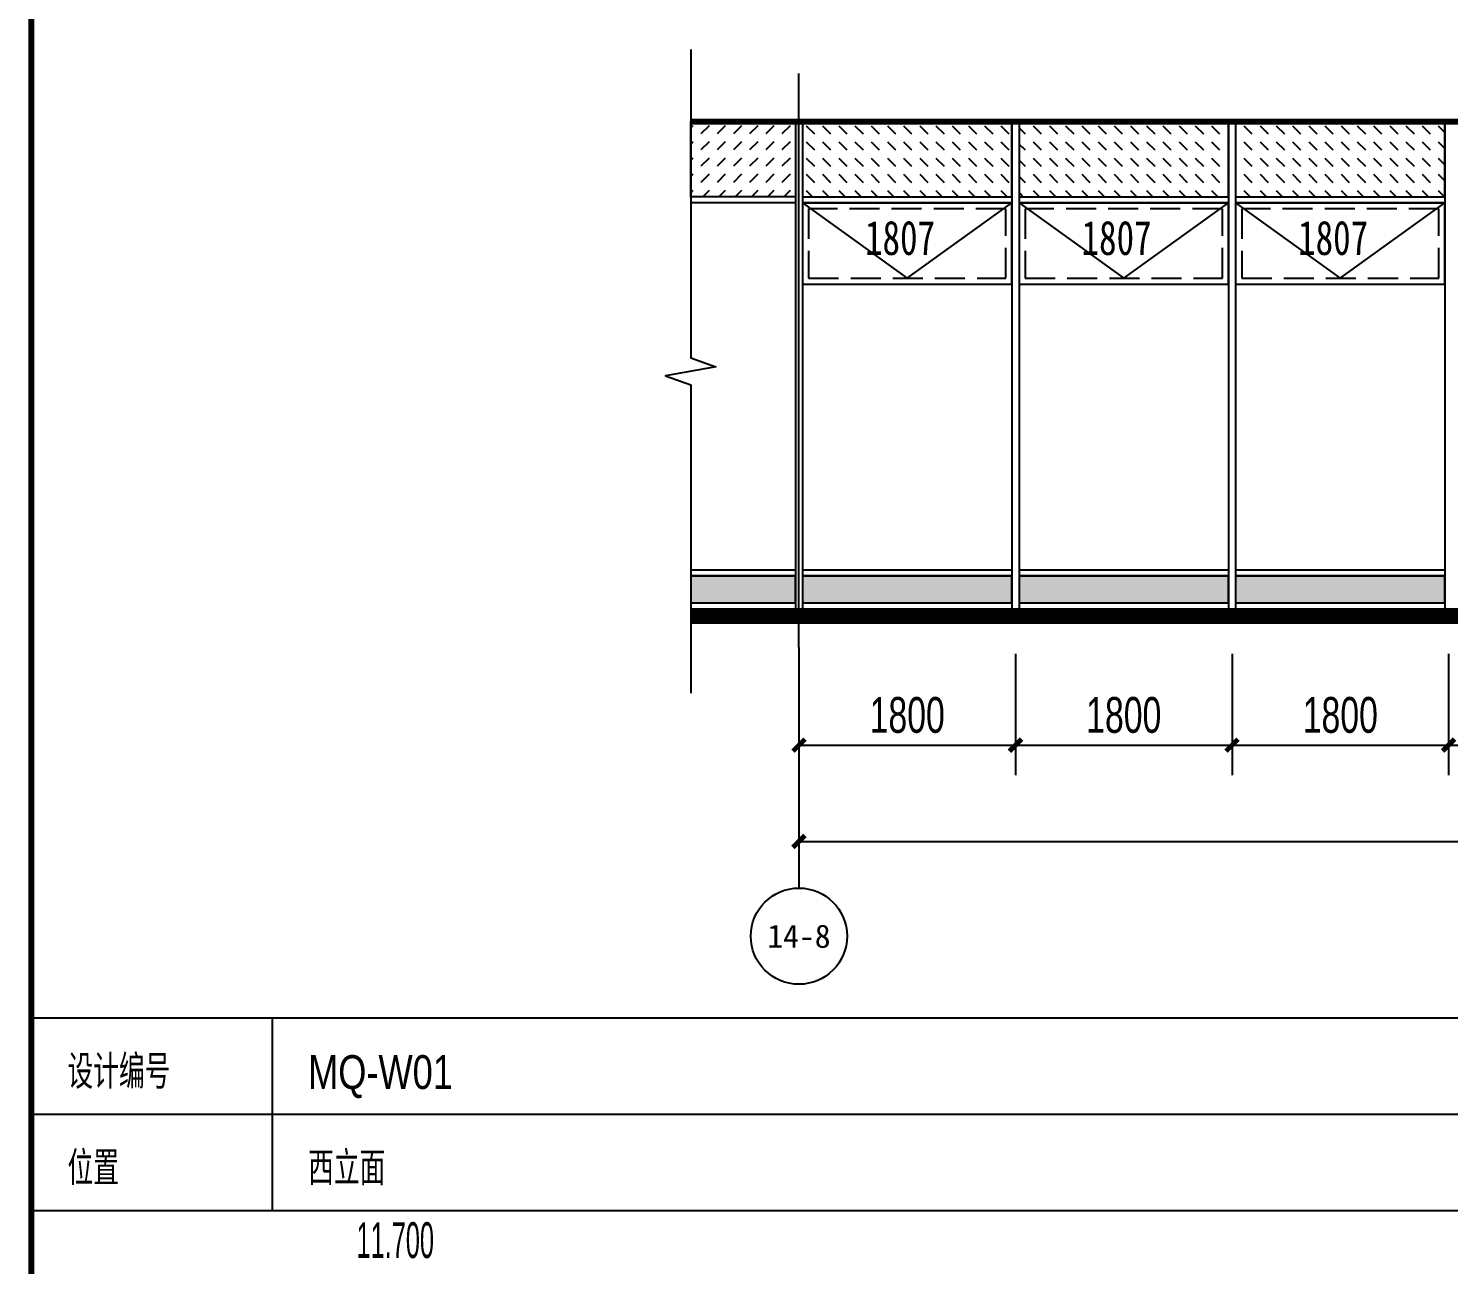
# Model space of a CAD drawing. Extents: x -483182 to 812890, y -390528 to -214858.
# Drawn here: x -396605 to -384800, y -316842 to -306567 of the extents above; entities that cross this region are included whole.
import ezdxf
from ezdxf.enums import TextEntityAlignment as Align

# ---------------------------------------------------------------- set-up
doc = ezdxf.new("R2010")
doc.units = 0
doc.header["$LTSCALE"] = 1000
doc.header["$MEASUREMENT"] = 0
doc.linetypes.add('ACAD_ISO05W100', pattern=[34, 24, -3, 0.5, -3, 0.5, -3])
doc.linetypes.add('DASH', pattern=[0.35, 0.25, -0.1])
for name, color, linetype in [('01-标注_尺寸', 124, 'Continuous'), ('01-标注_符号', 200, 'Continuous'), ('01-标注_轴线坐标', 132, 'Continuous'), ('02-TEXT_标注', 130, 'Continuous'), ('02-TEXT_轴号', 7, 'Continuous'), ('05-填充_156', 156, 'Continuous'), ('05-填充_168', 168, 'Continuous'), ('05-填充_18', 18, 'Continuous'), ('A-0-图名图例', 2, 'Continuous'), ('A-C_窗', 140, 'Continuous'), ('E-立面轮廓', 241, 'Continuous')]:
    doc.layers.add(name, color=color, linetype=linetype)
doc.layers.add('04-不打印_辅助线', color=165, linetype='Continuous', plot=False)
doc.styles.add('_TCH_AXIS', font='STXIHEI_0.TTF', dxfattribs={"width": 0.75})
doc.styles.add('_TCH_DIM', font='ros.shx', dxfattribs={"width": 0.75, "bigfont": 'jd.shx'})
doc.styles.add('_TCH_DIM_T3', font='ros.shx', dxfattribs={"width": 0.705882, "bigfont": 'jd.shx'})
doc.styles.get("Standard").update_dxf_attribs({"font": 'STXIHEI_0.TTF', "width": 0.75})
doc.dimstyles.new('_TCH_ARCH&&100', dxfattribs={"dimtxt": 297.5, "dimasz": 100, "dimexe": 250, "dimexo": 300, "dimgap": 100, "dimtad": 1, "dimdec": 0, "dimzin": 0, "dimdsep": 46, "dimtxsty": '_TCH_DIM_T3', "dimblk": 'ARCHTICK', "dimcen": 0.09, "dimclrt": 7, "dimazin": 2, "dimtfac": 1, "dimtdec": 0, "dimtix": 1, "dimtmove": 2, "dimatfit": 3, "dimfxl": 0, "dimtolj": 1, "dimtzin": 0, "dimarcsym": 0})

# ---------------------------------------------------------------- blocks, each defined once
blk = doc.blocks.new('图框-A1')
at = {"const_width": 0.5}
blk.add_lwpolyline([(766, 584), (25, 584), (25, 10), (766, 10)], close=True, dxfattribs=at)
blk = doc.blocks.new('*U464')
at = {"layer": '05-填充_156'}
h = blk.add_hatch(dxfattribs=at)
h.set_pattern_fill('DASH', color=256, scale=100, angle=315)
h.set_pattern_definition([(315, (17475, 318054.43), (134.703842, -3e-14), [95.25, -95.25])])
h.paths.add_polyline_path([(0, 50), (1740, 50), (1740, 675), (0, 675)])
blk.add_lwpolyline([(0, 50), (1740, 50), (1740, 675), (0, 675)], close=True)
for points in [[(0, 50), (1740, 50)], [(0, 0), (1740, 0)]]:
    blk.add_lwpolyline(points)
blk = doc.blocks.new('A$C2E0A5E3B')
blk.add_lwpolyline([(-5, 0), (1735, 0), (1735, 675), (-5, 675)], close=True)
for points in [[(-5, 675), (865, 50)], [(865, 50), (1735, 675)]]:
    blk.add_lwpolyline(points)
at = {"linetype": 'DASH'}
blk.add_lwpolyline([(45, 50), (1685, 50), (1685, 625), (45, 625)], close=True, dxfattribs=at)
at = {"layer": '04-不打印_辅助线', "width": 0.75}
blk.add_text('1807', height=285.4, dxfattribs=at).set_placement((514, 242))
blk = doc.blocks.new('*U633')
at = {"layer": '05-填充_168'}
h = blk.add_hatch(color=256, dxfattribs=at)
h.dxf.hatch_style = 1
h.paths.add_polyline_path([(0, 50), (870, 50), (870, 275), (0, 275)])
for points in [[(0, 325), (870, 325)], [(0, 275), (870, 275)], [(0, 50), (870, 50)], [(0, 0), (870, 0)]]:
    blk.add_lwpolyline(points)
blk.add_lwpolyline([(0, 50), (870, 50), (870, 275), (0, 275)], close=True)
blk = doc.blocks.new('kdytu')
at = {"layer": '05-填充_168'}
h = blk.add_hatch(color=256, dxfattribs=at)
h.dxf.hatch_style = 1
h.paths.add_polyline_path([(0, 50), (1740, 50), (1740, 275), (0, 275)])
for points in [[(0, 325), (1740, 325)], [(0, 275), (1740, 275)], [(0, 50), (1740, 50)], [(0, 0), (1740, 0)]]:
    blk.add_lwpolyline(points)
blk.add_lwpolyline([(0, 50), (1740, 50), (1740, 275), (0, 275)], close=True)
blk = doc.blocks.new('*U460')
at = {"layer": '05-填充_156'}
h = blk.add_hatch(dxfattribs=at)
h.set_pattern_fill('DASH', color=256, scale=100, angle=315)
h.set_pattern_definition([(315, (16605, 318054.43), (134.703842, -3e-14), [95.25, -95.25])])
h.paths.add_polyline_path([(0, 50), (870, 50), (870, 675), (0, 675)])
blk.add_lwpolyline([(0, 50), (870, 50), (870, 675), (0, 675)], close=True)
for points in [[(0, 50), (870, 50)], [(0, 0), (870, 0)]]:
    blk.add_lwpolyline(points)
blk = doc.blocks.new('_ArchTick')
at = {"color": 0, "linetype": 'ByBlock', "const_width": 0.4}
blk.add_lwpolyline([(-0.5, -0.5), (0.5, 0.5)], dxfattribs=at)
blk = doc.blocks.new('*D1678')
at = {"layer": '01-标注_轴线坐标', "color": 0, "lineweight": -2, "transparency": 16777216}
for p, q in [((-390200, -312465), (-390200, -313574)), ((-341508, -312465), (-341508, -313574)), ((-390200, -313324), (-341508, -313324))]:
    blk.add_line(p, q, dxfattribs=at)
at = {"layer": 'Defpoints', "color": 0, "transparency": 16777216}
for p in [(-390200, -312165), (-341508, -312165), (-341508, -313324)]:
    blk.add_point(p, dxfattribs=at)
at = {"layer": '01-标注_轴线坐标', "color": 0, "lineweight": -2, "transparency": 16777216, "xscale": 100, "yscale": 100, "zscale": 100, "rotation": 180}
blk.add_blockref('_ArchTick', (-390200, -313324), dxfattribs=at)
at = {"layer": '01-标注_轴线坐标', "color": 0, "lineweight": -2, "transparency": 16777216, "xscale": 100, "yscale": 100, "zscale": 100}
blk.add_blockref('_ArchTick', (-341508, -313324), dxfattribs=at)
at = {"layer": '01-标注_轴线坐标', "color": 7, "transparency": 16777216, "insert": (-365854, -313075), "char_height": 297.5, "attachment_point": 5, "style": '_TCH_DIM_T3'}
blk.add_mtext('\\A1;48692', dxfattribs=at)
blk = doc.blocks.new('*D1704')
at = {"layer": '01-标注_尺寸', "color": 0, "lineweight": -2, "transparency": 16777216}
for p, q in [((-384800, -311765), (-384800, -312774)), ((-383000, -311765), (-383000, -312774)), ((-384800, -312524), (-383000, -312524))]:
    blk.add_line(p, q, dxfattribs=at)
at = {"layer": 'Defpoints', "color": 0, "transparency": 16777216}
for p in [(-384800, -311465), (-383000, -311465), (-383000, -312524)]:
    blk.add_point(p, dxfattribs=at)
at = {"layer": '01-标注_尺寸', "color": 0, "lineweight": -2, "transparency": 16777216, "xscale": 100, "yscale": 100, "zscale": 100, "rotation": 180}
blk.add_blockref('_ArchTick', (-384800, -312524), dxfattribs=at)
at = {"layer": '01-标注_尺寸', "color": 0, "lineweight": -2, "transparency": 16777216, "xscale": 100, "yscale": 100, "zscale": 100}
blk.add_blockref('_ArchTick', (-383000, -312524), dxfattribs=at)
at = {"layer": '01-标注_尺寸', "color": 7, "transparency": 16777216, "insert": (-383900, -312275), "char_height": 297.5, "attachment_point": 5, "style": '_TCH_DIM_T3'}
blk.add_mtext('\\A1;1800', dxfattribs=at)
blk = doc.blocks.new('*D1705')
at = {"layer": '01-标注_尺寸', "color": 0, "lineweight": -2, "transparency": 16777216}
for p, q in [((-386600, -311765), (-386600, -312774)), ((-384800, -311765), (-384800, -312774)), ((-386600, -312524), (-384800, -312524))]:
    blk.add_line(p, q, dxfattribs=at)
at = {"layer": 'Defpoints', "color": 0, "transparency": 16777216}
for p in [(-386600, -311465), (-384800, -311465), (-384800, -312524)]:
    blk.add_point(p, dxfattribs=at)
at = {"layer": '01-标注_尺寸', "color": 0, "lineweight": -2, "transparency": 16777216, "xscale": 100, "yscale": 100, "zscale": 100, "rotation": 180}
blk.add_blockref('_ArchTick', (-386600, -312524), dxfattribs=at)
at = {"layer": '01-标注_尺寸', "color": 0, "lineweight": -2, "transparency": 16777216, "xscale": 100, "yscale": 100, "zscale": 100}
blk.add_blockref('_ArchTick', (-384800, -312524), dxfattribs=at)
at = {"layer": '01-标注_尺寸', "color": 7, "transparency": 16777216, "insert": (-385700, -312275), "char_height": 297.5, "attachment_point": 5, "style": '_TCH_DIM_T3'}
blk.add_mtext('\\A1;1800', dxfattribs=at)
blk = doc.blocks.new('*D1706')
at = {"layer": '01-标注_尺寸', "color": 0, "lineweight": -2, "transparency": 16777216}
for p, q in [((-388400, -311765), (-388400, -312774)), ((-386600, -311765), (-386600, -312774)), ((-388400, -312524), (-386600, -312524))]:
    blk.add_line(p, q, dxfattribs=at)
at = {"layer": 'Defpoints', "color": 0, "transparency": 16777216}
for p in [(-388400, -311465), (-386600, -311465), (-386600, -312524)]:
    blk.add_point(p, dxfattribs=at)
at = {"layer": '01-标注_尺寸', "color": 0, "lineweight": -2, "transparency": 16777216, "xscale": 100, "yscale": 100, "zscale": 100, "rotation": 180}
blk.add_blockref('_ArchTick', (-388400, -312524), dxfattribs=at)
at = {"layer": '01-标注_尺寸', "color": 0, "lineweight": -2, "transparency": 16777216, "xscale": 100, "yscale": 100, "zscale": 100}
blk.add_blockref('_ArchTick', (-386600, -312524), dxfattribs=at)
at = {"layer": '01-标注_尺寸', "color": 7, "transparency": 16777216, "insert": (-387500, -312275), "char_height": 297.5, "attachment_point": 5, "style": '_TCH_DIM_T3'}
blk.add_mtext('\\A1;1800', dxfattribs=at)
blk = doc.blocks.new('*D1707')
at = {"layer": '01-标注_尺寸', "color": 0, "lineweight": -2, "transparency": 16777216}
for p, q in [((-390200, -311765), (-390200, -312774)), ((-388400, -311765), (-388400, -312774)), ((-390200, -312524), (-388400, -312524))]:
    blk.add_line(p, q, dxfattribs=at)
at = {"layer": 'Defpoints', "color": 0, "transparency": 16777216}
for p in [(-390200, -311465), (-388400, -311465), (-388400, -312524)]:
    blk.add_point(p, dxfattribs=at)
at = {"layer": '01-标注_尺寸', "color": 0, "lineweight": -2, "transparency": 16777216, "xscale": 100, "yscale": 100, "zscale": 100, "rotation": 180}
blk.add_blockref('_ArchTick', (-390200, -312524), dxfattribs=at)
at = {"layer": '01-标注_尺寸', "color": 0, "lineweight": -2, "transparency": 16777216, "xscale": 100, "yscale": 100, "zscale": 100}
blk.add_blockref('_ArchTick', (-388400, -312524), dxfattribs=at)
at = {"layer": '01-标注_尺寸', "color": 7, "transparency": 16777216, "insert": (-389300, -312275), "char_height": 297.5, "attachment_point": 5, "style": '_TCH_DIM_T3'}
blk.add_mtext('\\A1;1800', dxfattribs=at)

msp = doc.modelspace()

# ---------------------------------------------------------------- linework, layer by layer
at = {"layer": '01-标注_符号'}
msp.add_lwpolyline([(-391099.9, -306741.9), (-391099.9, -309304.4), (-390889.9, -309380.9), (-391309.9, -309454.9), (-391099.9, -309529.4), (-391099.9, -312091.9)], dxfattribs=at)
at = {"layer": '01-标注_轴线坐标'}
msp.add_line((-390199.9, -311711.7), (-390199.9, -313711.7), dxfattribs=at)
msp.add_circle((-390199.9, -314111.7), 400, dxfattribs=at)
at = {"layer": '02-TEXT_标注', "linetype": 'ACAD_ISO05W100'}
msp.add_line((-394580, -314791.9), (-394580, -316391.9), dxfattribs=at)
at = {"layer": '04-不打印_辅助线'}
msp.add_line((-390199.9, -311711.7), (-390199.9, -306941.9), dxfattribs=at)
for points in [[(-391099.9, -311391.9), (-341207.9, -311391.9)], [(-391099.9, -311491.9), (-341207.9, -311491.9)]]:
    msp.add_lwpolyline(points, dxfattribs=at)
at = {"layer": '05-填充_18', "const_width": 100}
msp.add_lwpolyline([(-391099.9, -311441.9), (-378629.9, -311441.9)], dxfattribs=at)
at = {"layer": 'A-0-图名图例'}
for p, q in [((-396580, -314791.9), (-322480, -314791.9)), ((-396580, -315591.9), (-322480, -315591.9)), ((-396580, -316391.9), (-322480, -316391.9))]:
    msp.add_line(p, q, dxfattribs=at)
at = {"layer": 'A-C_窗'}
for p, q in [((-390229.9, -307341.9), (-390229.9, -311391.9)), ((-390169.9, -307341.9), (-390169.9, -311391.9)), ((-388429.9, -307341.9), (-388429.9, -311391.9)), ((-388369.9, -307341.9), (-388369.9, -311391.9)), ((-386629.9, -307341.9), (-386629.9, -311391.9)), ((-386569.9, -307341.9), (-386569.9, -311391.9)), ((-384829.9, -307341.9), (-384829.9, -311391.9))]:
    msp.add_line(p, q, dxfattribs=at)
at = {"layer": 'E-立面轮廓', "const_width": 50}
for points in [[(-391099.9, -307341.9), (-341507.9, -307341.9), (-341507.9, -311491.9), (-391099.9, -311491.9)], [(-341207.9, -311491.9), (-391099.9, -311491.9)]]:
    msp.add_lwpolyline(points, dxfattribs=at)

# ---------------------------------------------------------------- block references
at = {"xscale": 100, "yscale": 100, "zscale": 100}
msp.add_blockref('图框-A1', (-399080, -353791.9), dxfattribs=at)
at = {"layer": 'A-C_窗', "xscale": -1}
msp.add_blockref('*U460', (-390229.9, -308016.9), dxfattribs=at)
at = {"layer": 'A-C_窗'}
for name, p in [('*U464', (-390169.9, -308016.9)), ('*U464', (-388369.9, -308016.9)), ('*U464', (-386569.9, -308016.9)), ('A$C2E0A5E3B', (-390164.9, -308691.9)), ('A$C2E0A5E3B', (-388364.9, -308691.9)), ('A$C2E0A5E3B', (-386564.9, -308691.9)), ('*U633', (-391099.9, -311391.9)), ('kdytu', (-390169.9, -311391.9)), ('kdytu', (-388369.9, -311391.9)), ('kdytu', (-386569.9, -311391.9))]:
    msp.add_blockref(name, p, dxfattribs=at)

# ---------------------------------------------------------------- texts
at = {"layer": '02-TEXT_标注', "linetype": 'ACAD_ISO05W100', "style": '_TCH_DIM', "width": 0.8}
for s, p in [('设计编号', (-396280, -315380.4)), ('MQ-W01', (-394280, -315381.9)), ('位置', (-396280, -316181.9)), ('西立面', (-394280, -316181.9))]:
    msp.add_text(s, height=281.25, dxfattribs=at).set_placement(p)
at = {"layer": '02-TEXT_标注', "style": '_TCH_DIM', "width": 0.529412}
msp.add_text('11.700', height=297.5, dxfattribs=at).set_placement((-393877.8, -316786.9))
at = {"layer": '02-TEXT_轴号', "style": '_TCH_AXIS', "width": 0.926829}
msp.add_text('14-8', height=193.6, dxfattribs=at).set_placement((-390462.6, -314208.5), (-389937.1, -314208.5), align=Align.FIT)

# ---------------------------------------------------------------- dimensions: what is measured, and where the dimension line sits
at = {"layer": '01-标注_尺寸'}
for p1, p2, picture, middle in [((-390199.9, -311465.1), (-388399.9, -311465.1), '*D1707', (-389299.9, -312275.3)), ((-388399.9, -311465.1), (-386599.9, -311465.1), '*D1706', (-387499.9, -312275.3)), ((-386599.9, -311465.1), (-384799.9, -311465.1), '*D1705', (-385699.9, -312275.3)), ((-384799.9, -311465.1), (-382999.9, -311465.1), '*D1704', (-383899.9, -312275.3))]:
    dim = msp.add_aligned_dim(p1=p1, p2=p2, distance=-1058.9, dimstyle='_TCH_ARCH&&100', dxfattribs=at)
    dim.commit()
    dim.dimension.update_dxf_attribs({"geometry": picture, "text_midpoint": middle})
at = {"layer": '01-标注_轴线坐标'}
dim = msp.add_aligned_dim(p1=(-390199.9, -312164.7), p2=(-341507.9, -312164.7), distance=-1159.3, dimstyle='_TCH_ARCH&&100', dxfattribs=at)
dim.commit()
dim.dimension.update_dxf_attribs({"geometry": '*D1678', "text_midpoint": (-365853.9, -313075.3)})

doc.saveas('drawing.dxf')
